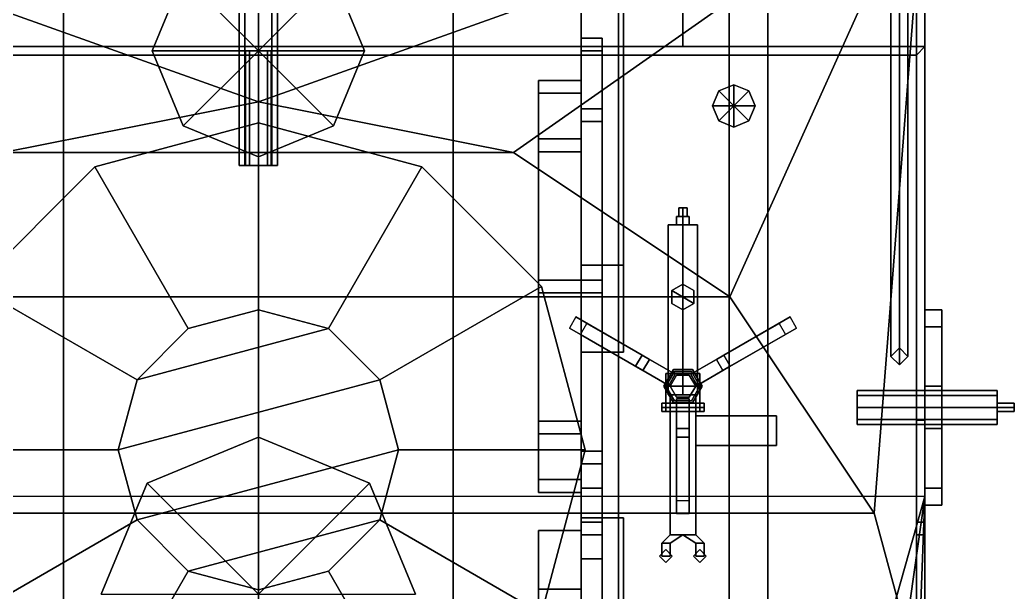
# Model space of a CAD drawing. Header units: millimetres. Extents: x -1.8 to 3, y -54.2 to 42.9.
# Drawn here: x -0.562 to 1.78, y -17.755 to -16.407 of the extents above; entities that cross this region are included whole.
import ezdxf

# ---------------------------------------------------------------- set-up
doc = ezdxf.new("R2010")
doc.units = ezdxf.units.MM
for name, color, linetype in [('gun', 1, 'Continuous'), ('mount', 5, 'Continuous'), ('sleeve', 5, 'Continuous'), ('turret', 2, 'Continuous'), ('wheels', 2, 'Continuous')]:
    doc.layers.add(name, color=color, linetype=linetype)

msp = doc.modelspace()

# ---------------------------------------------------------------- linework, layer by layer
for points in [[(-0.4592, -14.06, 29.1787), (-0.8485, -14.06, 28.9185), (-0.8485, -19.5, 28.9185), (-0.4592, -19.5, 29.1787)], [(0, -14.06, 29.27), (-0.4592, -14.06, 29.1787), (-0.4592, -19.5, 29.1787), (0, -19.5, 29.27)], [(0.4592, -14.06, 29.1787), (0, -14.06, 29.27), (0, -19.5, 29.27), (0.4592, -19.5, 29.1787)], [(0.8485, -14.06, 28.9185), (0.4592, -14.06, 29.1787), (0.4592, -19.5, 29.1787), (0.8485, -19.5, 28.9185)], [(1.1087, -14.06, 28.5292), (0.8485, -14.06, 28.9185), (0.8485, -19.5, 28.9185), (1.1087, -19.5, 28.5292)], [(1.2, -14.06, 28.07), (1.1087, -14.06, 28.5292), (1.1087, -19.5, 28.5292), (1.2, -19.5, 28.07)], [(1.2, -14.06, 27.8), (1.2, -14.06, 28.07), (1.2, -19.5, 28.07), (1.2, -19.5, 27.8)], [(-1.57, -14.16, 38.26), (-1.57, -25.82, 38.26), (0, -25.59, 38.54), (0, -14.39, 38.54)], [(0, -25.59, 38.54), (1.57, -25.82, 38.26), (1.57, -14.16, 38.26), (0, -14.39, 38.54)], [(1.57, -25.82, 38.26), (1.57, -25.82, 36.34), (1.57, -14.16, 36.34), (1.57, -14.16, 38.26)], [(1.55, -15.21, 35.81), (1.55, -17.59, 35.81), (1.55, -17.59, 36.34), (1.55, -15.21, 36.34)], [(1.57, -15.21, 35.81), (1.57, -17.59, 35.81), (1.55, -17.59, 35.81), (1.55, -15.21, 35.81)], [(1.57, -17.59, 36.34), (1.57, -17.59, 35.81), (1.57, -15.21, 35.81), (1.57, -15.21, 36.34)], [(1.55, -15.24, 17.67), (1.55, -17.62, 17.67), (1.55, -17.62, 18.2), (1.55, -15.24, 18.2)], [(1.57, -17.62, 18.2), (1.57, -17.62, 17.67), (1.57, -15.24, 17.67), (1.57, -15.24, 18.2)], [(-1, -15.6, 20.51), (-1, -16.47, 20.51), (1, -16.47, 20.51), (1, -15.6, 20.51)], [(1, -16.47, 20.51), (1.57, -16.47, 20.4), (1.57, -15.67, 20.4), (1, -15.6, 20.51)], [(1.57, -21.06, 20.4), (1.57, -25.85, 18.2), (1.57, -15.67, 18.2), (1.57, -15.67, 20.4)], [(-1.57, -15.97, 27.8), (-1.57, -19.5, 27.8), (1.57, -19.5, 27.8), (1.57, -15.97, 27.8)], [(1.55, -15.97, 26.94), (1.55, -21.1, 26.94), (1.55, -21.1, 27.51), (1.55, -15.97, 27.51)], [(1.57, -15.97, 26.94), (1.57, -21.1, 26.94), (1.55, -21.1, 26.94), (1.55, -15.97, 26.94)], [(1.57, -19.5, 27.8), (1.57, -19.5, 27.51), (1.57, -15.97, 27.51), (1.57, -15.97, 27.8)], [(1.57, -21.1, 27.51), (1.57, -21.1, 26.94), (1.57, -15.97, 26.94), (1.57, -15.97, 27.51)], [(-1.57, -16.04, 42.14), (0, -16.6, 42.14), (0, -16.6, 42.14), (1.57, -16.04, 42.14)], [(-1.57, -16.04, 42.14), (-0.6008, -16.7195, 42.14), (-0.6008, -16.7195, 42.14), (0, -16.6, 42.14)], [(0, -16.6, 42.14), (0.6008, -16.7195, 42.14), (0.6008, -16.7195, 42.14), (1.57, -16.04, 42.14)], [(0.6008, -16.7195, 42.14), (1.1102, -17.0598, 42.14), (1.1102, -17.0598, 42.14), (1.57, -16.04, 42.14)], [(1.1102, -17.0598, 42.14), (1.4505, -17.5692, 42.14), (1.4505, -17.5692, 42.14), (1.57, -16.04, 42.14)], [(1.4505, -17.5692, 42.14), (1.57, -18.01, 42.14), (1.57, -18.01, 42.14), (1.57, -16.04, 42.14)], [(1.57, -18.47, 42.14), (1.57, -23.36, 41.89), (1.57, -16.04, 41.89), (1.57, -16.04, 42.14)], [(1.51, -17.18, 42.39), (1.49, -17.2, 42.41), (1.49, -16.1, 42.41), (1.51, -16.12, 42.39)], [(1.49, -17.2, 42.41), (1.51, -17.18, 42.43), (1.51, -16.12, 42.43), (1.49, -16.1, 42.41)], [(1.51, -17.18, 42.69), (1.49, -17.2, 42.71), (1.49, -16.1, 42.71), (1.51, -16.12, 42.69)], [(1.49, -17.2, 42.71), (1.51, -17.22, 42.73), (1.51, -16.12, 42.73), (1.49, -16.1, 42.71)], [(1.53, -17.2, 42.41), (1.51, -17.18, 42.39), (1.51, -16.12, 42.39), (1.53, -16.1, 42.41)], [(1.51, -17.18, 42.43), (1.53, -17.2, 42.41), (1.53, -16.1, 42.41), (1.51, -16.12, 42.43)], [(1.53, -17.2, 42.71), (1.51, -17.18, 42.69), (1.51, -16.12, 42.69), (1.53, -16.1, 42.71)], [(1.51, -17.22, 42.73), (1.53, -17.2, 42.71), (1.53, -16.1, 42.71), (1.51, -16.12, 42.73)], [(0, -16.23, 29.64), (-0.1768, -16.3032, 29.64), (0, -16.48, 29.68)], [(0.1768, -16.3032, 29.64), (0, -16.23, 29.64), (0, -16.48, 29.68)], [(-0.1768, -16.3032, 29.23), (-0.25, -16.48, 29.22), (-0.25, -16.48, 29.64), (-0.1768, -16.3032, 29.64)], [(-0.1768, -16.3032, 29.64), (-0.25, -16.48, 29.64), (0, -16.48, 29.68)], [(0.25, -16.48, 29.64), (0.1768, -16.3032, 29.64), (0, -16.48, 29.68)], [(0.25, -16.48, 29.22), (0.1768, -16.3032, 29.23), (0.1768, -16.3032, 29.64), (0.25, -16.48, 29.64)], [(1.57, -16.47, 21.12), (1, -16.47, 20.51), (-1, -16.47, 20.51), (-1.57, -16.47, 21.12)], [(-1.57, -16.47, 21.12), (-1.55, -16.49, 21.12), (1.55, -16.49, 21.12), (1.57, -16.47, 21.12)], [(-0.25, -16.48, 29.22), (-0.1768, -16.6568, 29.23), (-0.1768, -16.6568, 29.64), (-0.25, -16.48, 29.64)], [(-0.25, -16.48, 29.64), (-0.1768, -16.6568, 29.64), (0, -16.48, 29.68)], [(-0.1768, -16.6568, 29.64), (0, -16.73, 29.64), (0, -16.48, 29.68)], [(0, -16.73, 29.64), (0.1768, -16.6568, 29.64), (0, -16.48, 29.68)], [(0.1768, -16.6568, 29.64), (0.25, -16.48, 29.64), (0, -16.48, 29.68)], [(0.1768, -16.6568, 29.23), (0.25, -16.48, 29.22), (0.25, -16.48, 29.64), (0.1768, -16.6568, 29.64)], [(1, -16.47, 20.51), (1, -16.47, 20.51), (1.57, -16.47, 21.12), (1.57, -16.47, 20.4)], [(1.55, -16.49, 21.12), (1.55, -18.56, 21.12), (1.57, -18.58, 21.12), (1.57, -16.47, 21.12)], [(1.57, -18.58, 21.12), (1.57, -21.06, 20.4), (1.57, -16.47, 20.4), (1.57, -16.47, 21.12)], [(-1.55, -16.49, 20.27), (-1.55, -18.56, 20.27), (1.55, -18.56, 20.27), (1.55, -16.49, 20.27)], [(-1.55, -16.49, 21.12), (-1.55, -16.49, 20.27), (1.55, -16.49, 20.27), (1.55, -16.49, 21.12)], [(1.55, -16.49, 20.27), (1.55, -18.56, 20.27), (1.55, -18.56, 21.12), (1.55, -16.49, 21.12)], [(1.0846, -16.5746, 38.34), (1.07, -16.61, 38.34), (1.07, -16.61, 38.71), (1.0846, -16.5746, 38.71)], [(1.0846, -16.5746, 38.75), (1.07, -16.61, 38.75), (1.12, -16.61, 38.83)], [(1.12, -16.56, 38.34), (1.0846, -16.5746, 38.34), (1.0846, -16.5746, 38.71), (1.12, -16.56, 38.71)], [(1.12, -16.56, 38.75), (1.0846, -16.5746, 38.75), (1.12, -16.61, 38.83)], [(1.1554, -16.5746, 38.33), (1.12, -16.56, 38.34), (1.12, -16.56, 38.71), (1.1554, -16.5746, 38.71)], [(1.1554, -16.5746, 38.75), (1.12, -16.56, 38.75), (1.12, -16.61, 38.83)], [(1.17, -16.61, 38.75), (1.1554, -16.5746, 38.75), (1.12, -16.61, 38.83)], [(1.17, -16.61, 38.33), (1.1554, -16.5746, 38.33), (1.1554, -16.5746, 38.71), (1.17, -16.61, 38.71)], [(0, -16.6, 42.14), (-0.6008, -16.7195, 42.14), (-0.6008, -16.7195, 43.05), (0, -16.6, 43.02)], [(0.6008, -16.7195, 43.05), (0, -16.6, 43.02), (0, -16.6, 43.02), (-0.6008, -16.7195, 43.05)], [(0.6008, -16.7195, 42.14), (0, -16.6, 42.14), (0, -16.6, 43.02), (0.6008, -16.7195, 43.05)], [(1.07, -16.61, 38.34), (1.0846, -16.6454, 38.34), (1.0846, -16.6454, 38.71), (1.07, -16.61, 38.71)], [(1.07, -16.61, 38.75), (1.0846, -16.6454, 38.75), (1.12, -16.61, 38.83)], [(1.0846, -16.6454, 38.75), (1.12, -16.66, 38.75), (1.12, -16.61, 38.83)], [(1.12, -16.66, 38.75), (1.1554, -16.6454, 38.75), (1.12, -16.61, 38.83)], [(1.1554, -16.6454, 38.75), (1.17, -16.61, 38.75), (1.12, -16.61, 38.83)], [(1.1554, -16.6454, 38.33), (1.17, -16.61, 38.33), (1.17, -16.61, 38.71), (1.1554, -16.6454, 38.71)], [(1.0846, -16.6454, 38.34), (1.12, -16.66, 38.34), (1.12, -16.66, 38.71), (1.0846, -16.6454, 38.71)], [(1.12, -16.66, 38.34), (1.1554, -16.6454, 38.33), (1.1554, -16.6454, 38.71), (1.12, -16.66, 38.71)], [(-0.1768, -16.6568, 29.23), (0, -16.73, 29.27), (0, -16.73, 29.64), (-0.1768, -16.6568, 29.64)], [(0, -16.73, 29.27), (0.1768, -16.6568, 29.23), (0.1768, -16.6568, 29.64), (0, -16.73, 29.64)], [(1.1102, -17.0598, 43.11), (0.6008, -16.7195, 43.05), (-0.6008, -16.7195, 43.05), (-1.1102, -17.0598, 43.11)], [(1.1102, -17.0598, 42.14), (0.6008, -16.7195, 42.14), (0.6008, -16.7195, 43.05), (1.1102, -17.0598, 43.11)], [(1.4505, -17.5692, 43.11), (1.1102, -17.0598, 43.11), (-1.1102, -17.0598, 43.11), (-1.4505, -17.5692, 43.11)], [(1.4505, -17.5692, 42.14), (1.1102, -17.0598, 42.14), (1.1102, -17.0598, 43.11), (1.4505, -17.5692, 43.11)], [(1.61, -17.09, 18.97), (1.61, -17.55, 18.97), (1.57, -17.55, 18.97), (1.57, -17.09, 18.97)], [(1.57, -17.09, 19.03), (1.57, -17.55, 19.03), (1.61, -17.55, 19.03), (1.61, -17.09, 19.03)], [(1.61, -17.09, 19.03), (1.61, -17.09, 18.97), (1.57, -17.09, 18.97), (1.57, -17.09, 19.03)], [(1.61, -17.09, 19.29), (1.61, -17.55, 19.29), (1.57, -17.55, 19.29), (1.57, -17.09, 19.29)], [(1.57, -17.09, 19.35), (1.57, -17.55, 19.35), (1.61, -17.55, 19.35), (1.61, -17.09, 19.35)], [(1.61, -17.09, 19.35), (1.61, -17.09, 19.29), (1.57, -17.09, 19.29), (1.57, -17.09, 19.35)], [(1.61, -17.55, 19.03), (1.61, -17.55, 18.97), (1.61, -17.09, 18.97), (1.61, -17.09, 19.03)], [(1.61, -17.55, 19.35), (1.61, -17.55, 19.29), (1.61, -17.09, 19.29), (1.61, -17.09, 19.35)], [(0.9036, -17.197, 20.98), (0.7477, -17.107, 20.27), (0.7327, -17.133, 20.27), (0.8886, -17.223, 20.98)], [(0.9209, -17.207, 20.96), (0.7737, -17.122, 20.27), (0.7477, -17.107, 20.27), (0.9036, -17.197, 20.98)], [(1.2523, -17.107, 20.27), (1.2263, -17.122, 20.27), (1.0791, -17.207, 20.96), (1.0964, -17.197, 20.98)], [(1.1114, -17.223, 20.98), (1.2673, -17.133, 20.27), (1.2523, -17.107, 20.27), (1.0964, -17.197, 20.98)], [(0.7327, -17.133, 20.27), (0.7587, -17.148, 20.27), (0.9059, -17.233, 20.96), (0.8886, -17.223, 20.98)], [(0.9059, -17.233, 20.96), (0.7587, -17.148, 20.27), (0.7737, -17.122, 20.27), (0.9209, -17.207, 20.96)], [(1.0791, -17.207, 20.96), (1.2263, -17.122, 20.27), (1.2413, -17.148, 20.27), (1.0941, -17.233, 20.96)], [(1.0941, -17.233, 20.96), (1.2413, -17.148, 20.27), (1.2673, -17.133, 20.27), (1.1114, -17.223, 20.98)], [(1.61, -17.13, 19.29), (1.61, -17.13, 19.03), (1.57, -17.13, 19.03), (1.57, -17.13, 19.29)], [(1.61, -17.27, 19.29), (1.61, -17.27, 19.03), (1.61, -17.13, 19.03), (1.61, -17.13, 19.29)], [(1.51, -17.18, 42.14), (1.49, -17.2, 42.14), (1.49, -17.2, 42.71), (1.51, -17.18, 42.69)], [(1.53, -17.2, 42.14), (1.51, -17.18, 42.14), (1.51, -17.18, 42.69), (1.53, -17.2, 42.71)], [(0.9815, -17.242, 21.01), (0.9036, -17.197, 20.98), (0.8886, -17.223, 20.98), (0.9665, -17.268, 21.01)], [(0.9815, -17.242, 20.98), (0.9209, -17.207, 20.96), (0.9036, -17.197, 20.98), (0.9815, -17.242, 21.01)], [(0.9665, -17.268, 20.98), (0.9059, -17.233, 20.96), (0.9209, -17.207, 20.96), (0.9815, -17.242, 20.98)], [(1.0964, -17.197, 20.98), (1.0791, -17.207, 20.96), (1.0185, -17.242, 20.98), (1.0185, -17.242, 21.01)], [(1.0335, -17.268, 21.01), (1.1114, -17.223, 20.98), (1.0964, -17.197, 20.98), (1.0185, -17.242, 21.01)], [(1.0185, -17.242, 20.98), (1.0791, -17.207, 20.96), (1.0941, -17.233, 20.96), (1.0335, -17.268, 20.98)], [(1.49, -17.2, 42.14), (1.51, -17.22, 42.14), (1.51, -17.22, 42.73), (1.49, -17.2, 42.71)], [(1.51, -17.22, 42.14), (1.53, -17.2, 42.14), (1.53, -17.2, 42.71), (1.51, -17.22, 42.73)], [(0.8886, -17.223, 20.98), (0.9059, -17.233, 20.96), (0.9665, -17.268, 20.98), (0.9665, -17.268, 21.01)], [(0.9775, -17.231, 20.97), (0.955, -17.27, 20.97), (0.955, -17.27, 21.03), (0.9775, -17.231, 21.03)], [(1.045, -17.27, 20.97), (0.955, -17.27, 20.97), (0.9775, -17.231, 20.97), (1.0225, -17.231, 20.97)], [(1.0225, -17.231, 21.03), (0.9775, -17.231, 21.03), (0.955, -17.27, 21.03), (1.045, -17.27, 21.03)], [(1.0225, -17.231, 20.97), (0.9775, -17.231, 20.97), (0.9775, -17.231, 21.03), (1.0225, -17.231, 21.03)], [(1.045, -17.27, 20.97), (1.0225, -17.231, 20.97), (1.0225, -17.231, 21.03), (1.045, -17.27, 21.03)], [(1.0335, -17.268, 20.98), (1.0941, -17.233, 20.96), (1.1114, -17.223, 20.98), (1.0335, -17.268, 21.01)], [(0.98, -17.2354, 20.27), (0.96, -17.27, 20.27), (0.96, -17.27, 21.07), (0.98, -17.2354, 21.07)], [(1.02, -17.2354, 21.07), (0.98, -17.2354, 21.07), (0.96, -17.27, 21.07), (1.04, -17.27, 21.07)], [(0.985, -17.244, 21.07), (0.97, -17.27, 21.07), (0.97, -17.27, 21.17), (0.985, -17.244, 21.17)], [(1.02, -17.2354, 20.27), (0.98, -17.2354, 20.27), (0.98, -17.2354, 21.07), (1.02, -17.2354, 21.07)], [(1.015, -17.244, 21.07), (0.985, -17.244, 21.07), (0.985, -17.244, 21.17), (1.015, -17.244, 21.17)], [(1.03, -17.27, 21.07), (1.015, -17.244, 21.07), (1.015, -17.244, 21.17), (1.03, -17.27, 21.17)], [(1.04, -17.27, 20.27), (1.02, -17.2354, 20.27), (1.02, -17.2354, 21.07), (1.04, -17.27, 21.07)], [(0.955, -17.27, 20.97), (0.9775, -17.309, 20.97), (0.9775, -17.309, 21.03), (0.955, -17.27, 21.03)], [(1.0225, -17.309, 20.97), (0.9775, -17.309, 20.97), (0.955, -17.27, 20.97), (1.045, -17.27, 20.97)], [(1.045, -17.27, 21.03), (0.955, -17.27, 21.03), (0.9775, -17.309, 21.03), (1.0225, -17.309, 21.03)], [(0.96, -17.27, 20.27), (0.98, -17.3046, 20.27), (0.98, -17.3046, 21.07), (0.96, -17.27, 21.07)], [(1.04, -17.27, 21.07), (0.96, -17.27, 21.07), (0.98, -17.3046, 21.07), (1.02, -17.3046, 21.07)], [(0.97, -17.27, 21.07), (0.985, -17.296, 21.07), (0.985, -17.296, 21.17), (0.97, -17.27, 21.17)], [(1.015, -17.296, 21.07), (1.03, -17.27, 21.07), (1.03, -17.27, 21.17), (1.015, -17.296, 21.17)], [(1.02, -17.3046, 20.27), (1.04, -17.27, 20.27), (1.04, -17.27, 21.07), (1.02, -17.3046, 21.07)], [(1.0225, -17.309, 20.97), (1.045, -17.27, 20.97), (1.045, -17.27, 21.03), (1.0225, -17.309, 21.03)], [(1.57, -17.27, 19.29), (1.57, -17.27, 19.03), (1.61, -17.27, 19.03), (1.61, -17.27, 19.29)], [(0.98, -17.3046, 20.27), (1.02, -17.3046, 20.27), (1.02, -17.3046, 21.07), (0.98, -17.3046, 21.07)], [(0.985, -17.296, 21.07), (1.015, -17.296, 21.07), (1.015, -17.296, 21.17), (0.985, -17.296, 21.17)], [(0.985, -17.3, 20.98), (0.985, -17.37, 20.96), (0.985, -17.39, 20.98), (0.985, -17.3, 21.01)], [(0.985, -17.3, 21.01), (0.985, -17.39, 20.98), (1.015, -17.39, 20.98), (1.015, -17.3, 21.01)], [(1.015, -17.3, 20.98), (1.015, -17.37, 20.96), (0.985, -17.37, 20.96), (0.985, -17.3, 20.98)], [(1.015, -17.39, 20.98), (1.015, -17.37, 20.96), (1.015, -17.3, 20.98), (1.015, -17.3, 21.01)], [(0.9775, -17.309, 20.97), (1.0225, -17.309, 20.97), (1.0225, -17.309, 21.03), (0.9775, -17.309, 21.03)], [(1.57, -17.35, 41.36), (1.57, -18.79, 41.36), (1.55, -18.79, 41.36), (1.55, -17.35, 41.36)], [(1.57, -17.35, 41.89), (1.57, -17.35, 41.36), (1.55, -17.35, 41.36), (1.55, -17.35, 41.89)], [(1.55, -17.35, 41.36), (1.55, -18.79, 41.36), (1.55, -18.79, 41.89), (1.55, -17.35, 41.89)], [(1.57, -18.79, 41.89), (1.57, -18.79, 41.36), (1.57, -17.35, 41.36), (1.57, -17.35, 41.89)], [(1.015, -17.37, 20.96), (1.015, -17.54, 20.27), (0.985, -17.54, 20.27), (0.985, -17.37, 20.96)], [(0.985, -17.37, 20.96), (0.985, -17.54, 20.27), (0.985, -17.57, 20.27), (0.985, -17.39, 20.98)], [(1.015, -17.57, 20.27), (1.015, -17.54, 20.27), (1.015, -17.37, 20.96), (1.015, -17.39, 20.98)], [(1.61, -17.37, 19.29), (1.61, -17.37, 19.03), (1.57, -17.37, 19.03), (1.57, -17.37, 19.29)], [(1.61, -17.51, 19.29), (1.61, -17.51, 19.03), (1.61, -17.37, 19.03), (1.61, -17.37, 19.29)], [(0, -17.39, 29.27), (-0.2616, -17.4984, 29.21), (-0.2616, -17.4984, 30.1), (0, -17.39, 30.1)], [(0, -17.39, 30.1), (-0.2616, -17.4984, 30.1), (0, -17.76, 30.17)], [(0.2616, -17.4984, 29.21), (0, -17.39, 29.27), (0, -17.39, 30.1), (0.2616, -17.4984, 30.1)], [(0.2616, -17.4984, 30.1), (0, -17.39, 30.1), (0, -17.76, 30.17)], [(0.985, -17.39, 20.98), (0.985, -17.57, 20.27), (1.015, -17.57, 20.27), (1.015, -17.39, 20.98)], [(-0.2616, -17.4984, 29.21), (-0.37, -17.76, 29.19), (-0.37, -17.76, 30.1), (-0.2616, -17.4984, 30.1)], [(-0.2616, -17.4984, 30.1), (-0.37, -17.76, 30.1), (0, -17.76, 30.17)], [(0.37, -17.76, 30.1), (0.2616, -17.4984, 30.1), (0, -17.76, 30.17)], [(0.37, -17.76, 29.19), (0.2616, -17.4984, 29.21), (0.2616, -17.4984, 30.1), (0.37, -17.76, 30.1)], [(1.57, -17.51, 19.29), (1.57, -17.51, 19.03), (1.61, -17.51, 19.03), (1.61, -17.51, 19.29)], [(0.96, -19.69, 44.28), (1.57, -17.53, 43.67), (-1.57, -17.53, 43.67), (-0.96, -19.69, 44.28)], [(1.57, -17.53, 43.67), (1.57, -17.53, 43.67), (0.96, -19.69, 44.28), (1.265, -19.69, 44.1983)], [(1.57, -17.53, 43.67), (1.57, -17.53, 43.67), (1.265, -19.69, 44.1983), (1.4883, -19.69, 43.975)], [(1.57, -17.53, 43.67), (1.4883, -19.69, 43.975), (1.4883, -22.01, 43.975), (1.57, -23.36, 43.67)], [(1.57, -17.55, 19.03), (1.57, -17.55, 18.97), (1.61, -17.55, 18.97), (1.61, -17.55, 19.03)], [(1.57, -17.55, 19.35), (1.57, -17.55, 19.29), (1.61, -17.55, 19.29), (1.61, -17.55, 19.35)], [(1.57, -18.01, 43.11), (1.4505, -17.5692, 43.11), (-1.4505, -17.5692, 43.11), (-1.57, -18.01, 43.11)], [(1.57, -18.01, 42.14), (1.4505, -17.5692, 42.14), (1.4505, -17.5692, 43.11), (1.57, -18.01, 43.11)], [(1.55, -17.59, 35.95), (1.55, -17.59, 35.81), (1.57, -17.59, 35.81), (1.57, -17.59, 35.95)], [(1.55, -17.59, 35.95), (1.55, -21.07, 35.95), (1.55, -21.07, 36.34), (1.55, -17.59, 36.34)], [(1.57, -17.59, 35.95), (1.57, -21.07, 35.95), (1.55, -21.07, 35.95), (1.55, -17.59, 35.95)], [(1.57, -21.07, 36.34), (1.57, -21.07, 35.95), (1.57, -17.59, 35.95), (1.57, -17.59, 36.34)], [(1.55, -17.62, 18.2), (1.55, -17.62, 17.67), (1.57, -17.62, 17.67), (1.57, -17.62, 18.2)]]:
    msp.add_3dface(points)
at = {"layer": 'gun'}
for points in [[(-0.0318, -16.29, 43.4518), (-0.045, -16.29, 43.42), (-0.045, -16.75, 43.42), (-0.0318, -16.75, 43.4518)], [(-0.045, -16.29, 43.42), (-0.0318, -16.29, 43.3882), (-0.0318, -16.75, 43.3882), (-0.045, -16.75, 43.42)], [(0, -16.29, 43.465), (-0.0318, -16.29, 43.4518), (-0.0318, -16.75, 43.4518), (0, -16.75, 43.465)], [(-0.0318, -16.29, 43.3882), (0, -16.29, 43.375), (0, -16.75, 43.375), (-0.0318, -16.75, 43.3882)], [(0.0318, -16.29, 43.4518), (0, -16.29, 43.465), (0, -16.75, 43.465), (0.0318, -16.75, 43.4518)], [(0, -16.29, 43.375), (0.0318, -16.29, 43.3882), (0.0318, -16.75, 43.3882), (0, -16.75, 43.375)], [(0.045, -16.29, 43.42), (0.0318, -16.29, 43.4518), (0.0318, -16.75, 43.4518), (0.045, -16.75, 43.42)], [(0.0318, -16.29, 43.3882), (0.045, -16.29, 43.42), (0.045, -16.75, 43.42), (0.0318, -16.75, 43.3882)], [(1, -16.85, 21.32), (0.99, -16.85, 21.31), (0.99, -16.87, 21.31), (1, -16.87, 21.32)], [(1, -16.85, 21.3), (0.99, -16.85, 21.31), (1, -16.85, 21.32), (1.01, -16.85, 21.31)], [(0.99, -16.85, 21.31), (1, -16.85, 21.3), (1, -16.87, 21.3), (0.99, -16.87, 21.31)], [(1.01, -16.85, 21.31), (1, -16.85, 21.32), (1, -16.87, 21.32), (1.01, -16.87, 21.31)], [(1, -16.85, 21.3), (1.01, -16.85, 21.31), (1.01, -16.87, 21.31), (1, -16.87, 21.3)], [(1, -16.87, 21.325), (0.985, -16.87, 21.31), (0.985, -16.89, 21.31), (1, -16.89, 21.325)], [(1, -16.87, 21.295), (0.985, -16.87, 21.31), (1, -16.87, 21.325), (1.015, -16.87, 21.31)], [(0.985, -16.87, 21.31), (1, -16.87, 21.295), (1, -16.89, 21.295), (0.985, -16.89, 21.31)], [(1.015, -16.87, 21.31), (1, -16.87, 21.325), (1, -16.89, 21.325), (1.015, -16.89, 21.31)], [(1, -16.87, 21.295), (1.015, -16.87, 21.31), (1.015, -16.89, 21.31), (1, -16.89, 21.295)], [(0.9654, -17.29, 21.35), (1, -17.29, 21.37), (1, -16.89, 21.37), (0.9654, -16.89, 21.35)], [(0.9654, -17.29, 21.31), (0.9654, -17.29, 21.35), (0.9654, -16.89, 21.35), (0.9654, -16.89, 21.31)], [(0.9654, -16.89, 21.31), (0.9654, -16.89, 21.35), (1, -16.89, 21.37), (1, -16.89, 21.29)], [(1, -17.29, 21.29), (0.9654, -17.29, 21.31), (0.9654, -16.89, 21.31), (1, -16.89, 21.29)], [(1, -17.29, 21.37), (1.0346, -17.29, 21.35), (1.0346, -16.89, 21.35), (1, -16.89, 21.37)], [(1, -16.89, 21.29), (1, -16.89, 21.37), (1.0346, -16.89, 21.35), (1.0346, -16.89, 21.31)], [(1.0346, -17.29, 21.31), (1, -17.29, 21.29), (1, -16.89, 21.29), (1.0346, -16.89, 21.31)], [(1.0346, -17.29, 21.35), (1.0346, -17.29, 21.31), (1.0346, -16.89, 21.31), (1.0346, -16.89, 21.35)], [(1, -17.03, 21.35), (0.974, -17.045, 21.35), (0.974, -17.045, 21.38), (1, -17.03, 21.38)], [(1.026, -17.045, 21.38), (1, -17.03, 21.38), (0.974, -17.045, 21.38), (1.026, -17.075, 21.38)], [(0.974, -17.045, 21.35), (0.974, -17.075, 21.35), (0.974, -17.075, 21.38), (0.974, -17.045, 21.38)], [(1.026, -17.075, 21.38), (0.974, -17.045, 21.38), (0.974, -17.075, 21.38), (1, -17.09, 21.38)], [(1.026, -17.045, 21.35), (1, -17.03, 21.35), (1, -17.03, 21.38), (1.026, -17.045, 21.38)], [(1.026, -17.075, 21.35), (1.026, -17.045, 21.35), (1.026, -17.045, 21.38), (1.026, -17.075, 21.38)], [(0.974, -17.075, 21.35), (1, -17.09, 21.35), (1, -17.09, 21.38), (0.974, -17.075, 21.38)], [(1, -17.09, 21.35), (1.026, -17.075, 21.35), (1.026, -17.075, 21.38), (1, -17.09, 21.38)], [(1.74, -17.28, 19.1), (1.74, -17.2917, 19.0717), (1.41, -17.2917, 19.0717), (1.41, -17.28, 19.1)], [(1.74, -17.2917, 19.1283), (1.74, -17.28, 19.1), (1.41, -17.28, 19.1), (1.41, -17.2917, 19.1283)], [(1.74, -17.32, 19.06), (1.74, -17.2917, 19.0717), (1.74, -17.28, 19.1), (1.74, -17.3483, 19.0717)], [(1.74, -17.3483, 19.0717), (1.74, -17.28, 19.1), (1.74, -17.2917, 19.1283), (1.74, -17.36, 19.1)], [(0.9654, -17.29, 21.35), (0.9654, -17.29, 21.31), (1, -17.29, 21.29), (1, -17.29, 21.37)], [(1.03, -17.29, 21.35), (0.97, -17.29, 21.35), (0.97, -17.62, 21.35), (1.03, -17.62, 21.35)], [(0.97, -17.62, 21.23), (0.97, -17.62, 21.35), (0.97, -17.29, 21.35), (0.97, -17.29, 21.23)], [(0.97, -17.29, 21.23), (0.97, -17.29, 21.35), (1.03, -17.29, 21.35), (1.03, -17.29, 21.23)], [(1.03, -17.62, 21.23), (0.97, -17.62, 21.23), (0.97, -17.29, 21.23), (1.03, -17.29, 21.23)], [(1, -17.29, 21.37), (1, -17.29, 21.29), (1.0346, -17.29, 21.31), (1.0346, -17.29, 21.35)], [(1.03, -17.29, 21.23), (1.03, -17.29, 21.35), (1.03, -17.62, 21.35), (1.03, -17.62, 21.23)], [(1.74, -17.2917, 19.0717), (1.74, -17.32, 19.06), (1.41, -17.32, 19.06), (1.41, -17.2917, 19.0717)], [(1.74, -17.32, 19.14), (1.74, -17.2917, 19.1283), (1.41, -17.2917, 19.1283), (1.41, -17.32, 19.14)], [(1.74, -17.36, 19.1), (1.74, -17.2917, 19.1283), (1.74, -17.32, 19.14), (1.74, -17.3483, 19.1283)], [(0.95, -17.32, 21.26), (0.95, -17.33, 21.27), (0.95, -17.32, 21.28), (0.95, -17.31, 21.27)], [(0.95, -17.32, 21.26), (0.95, -17.31, 21.27), (1.05, -17.31, 21.27), (1.05, -17.32, 21.26)], [(0.95, -17.31, 21.27), (0.95, -17.32, 21.28), (1.05, -17.32, 21.28), (1.05, -17.31, 21.27)], [(0.95, -17.33, 21.27), (0.95, -17.32, 21.26), (1.05, -17.32, 21.26), (1.05, -17.33, 21.27)], [(0.95, -17.32, 21.28), (0.95, -17.33, 21.27), (1.05, -17.33, 21.27), (1.05, -17.32, 21.28)], [(1.05, -17.31, 21.27), (1.05, -17.32, 21.28), (1.05, -17.33, 21.27), (1.05, -17.32, 21.26)], [(1.74, -17.32, 19.06), (1.74, -17.3483, 19.0717), (1.41, -17.3483, 19.0717), (1.41, -17.32, 19.06)], [(1.74, -17.3483, 19.1283), (1.74, -17.32, 19.14), (1.41, -17.32, 19.14), (1.41, -17.3483, 19.1283)], [(1.78, -17.31, 19.08), (1.78, -17.32, 19.07), (1.74, -17.32, 19.07), (1.74, -17.31, 19.08)], [(1.78, -17.32, 19.09), (1.78, -17.31, 19.08), (1.74, -17.31, 19.08), (1.74, -17.32, 19.09)], [(1.78, -17.32, 19.07), (1.78, -17.33, 19.08), (1.74, -17.33, 19.08), (1.74, -17.32, 19.07)], [(1.78, -17.33, 19.08), (1.78, -17.32, 19.09), (1.74, -17.32, 19.09), (1.74, -17.33, 19.08)], [(1.03, -17.41, 21.19), (1.03, -17.41, 21.35), (1.03, -17.34, 21.35), (1.03, -17.34, 21.19)], [(1.03, -17.34, 21.19), (1.03, -17.34, 21.35), (1.22, -17.34, 21.35), (1.22, -17.34, 21.19)], [(1.22, -17.34, 21.19), (1.22, -17.41, 21.19), (1.03, -17.41, 21.19), (1.03, -17.34, 21.19)], [(1.03, -17.34, 21.35), (1.03, -17.41, 21.35), (1.22, -17.41, 21.35), (1.22, -17.34, 21.35)], [(1.22, -17.34, 21.35), (1.22, -17.41, 21.35), (1.22, -17.41, 21.19), (1.22, -17.34, 21.19)], [(1.74, -17.3483, 19.0717), (1.74, -17.36, 19.1), (1.41, -17.36, 19.1), (1.41, -17.3483, 19.0717)], [(1.74, -17.36, 19.1), (1.74, -17.3483, 19.1283), (1.41, -17.3483, 19.1283), (1.41, -17.36, 19.1)], [(1.22, -17.41, 21.19), (1.22, -17.41, 21.35), (1.03, -17.41, 21.35), (1.03, -17.41, 21.19)], [(0.97, -17.64, 21.23), (0.95, -17.64, 21.23), (0.97, -17.62, 21.23), (1, -17.62, 21.23)], [(0.95, -17.64, 21.23), (0.97, -17.64, 21.23), (1, -17.62, 21.23), (0.97, -17.62, 21.23)], [(0.95, -17.64, 21.33), (0.97, -17.64, 21.33), (1, -17.62, 21.33), (0.97, -17.62, 21.33)], [(0.97, -17.64, 21.33), (0.95, -17.64, 21.33), (0.97, -17.62, 21.33), (1, -17.62, 21.33)], [(1.03, -17.62, 21.35), (0.97, -17.62, 21.35), (0.97, -17.62, 21.23), (1.03, -17.62, 21.23)], [(1.05, -17.64, 21.23), (1.03, -17.64, 21.23), (1, -17.62, 21.23), (1.03, -17.62, 21.23)], [(1.03, -17.64, 21.23), (1.05, -17.64, 21.23), (1.03, -17.62, 21.23), (1, -17.62, 21.23)], [(1.05, -17.64, 21.33), (1.03, -17.64, 21.33), (1, -17.62, 21.33), (1.03, -17.62, 21.33)], [(1.03, -17.64, 21.33), (1.05, -17.64, 21.33), (1.03, -17.62, 21.33), (1, -17.62, 21.33)], [(0.96, -17.655, 21.23), (0.945, -17.67, 21.23), (0.945, -17.67, 21.33), (0.96, -17.655, 21.33)], [(0.975, -17.67, 21.23), (0.96, -17.685, 21.23), (0.945, -17.67, 21.23), (0.96, -17.655, 21.23)], [(0.96, -17.655, 21.33), (0.945, -17.67, 21.33), (0.96, -17.685, 21.33), (0.975, -17.67, 21.33)], [(0.97, -17.67, 21.23), (0.95, -17.67, 21.23), (0.95, -17.64, 21.23), (0.97, -17.64, 21.23)], [(0.95, -17.67, 21.23), (0.97, -17.67, 21.23), (0.97, -17.64, 21.23), (0.95, -17.64, 21.23)], [(0.97, -17.67, 21.33), (0.95, -17.67, 21.33), (0.95, -17.64, 21.33), (0.97, -17.64, 21.33)], [(0.95, -17.67, 21.33), (0.97, -17.67, 21.33), (0.97, -17.64, 21.33), (0.95, -17.64, 21.33)], [(0.975, -17.67, 21.23), (0.96, -17.655, 21.23), (0.96, -17.655, 21.33), (0.975, -17.67, 21.33)], [(1.04, -17.655, 21.23), (1.025, -17.67, 21.23), (1.025, -17.67, 21.33), (1.04, -17.655, 21.33)], [(1.055, -17.67, 21.23), (1.04, -17.685, 21.23), (1.025, -17.67, 21.23), (1.04, -17.655, 21.23)], [(1.04, -17.655, 21.33), (1.025, -17.67, 21.33), (1.04, -17.685, 21.33), (1.055, -17.67, 21.33)], [(1.03, -17.67, 21.23), (1.05, -17.67, 21.23), (1.05, -17.64, 21.23), (1.03, -17.64, 21.23)], [(1.05, -17.67, 21.23), (1.03, -17.67, 21.23), (1.03, -17.64, 21.23), (1.05, -17.64, 21.23)], [(1.05, -17.67, 21.33), (1.03, -17.67, 21.33), (1.03, -17.64, 21.33), (1.05, -17.64, 21.33)], [(1.03, -17.67, 21.33), (1.05, -17.67, 21.33), (1.05, -17.64, 21.33), (1.03, -17.64, 21.33)], [(1.055, -17.67, 21.23), (1.04, -17.655, 21.23), (1.04, -17.655, 21.33), (1.055, -17.67, 21.33)], [(0.945, -17.67, 21.23), (0.96, -17.685, 21.23), (0.96, -17.685, 21.33), (0.945, -17.67, 21.33)], [(0.96, -17.685, 21.23), (0.975, -17.67, 21.23), (0.975, -17.67, 21.33), (0.96, -17.685, 21.33)], [(1.025, -17.67, 21.23), (1.04, -17.685, 21.23), (1.04, -17.685, 21.33), (1.025, -17.67, 21.33)], [(1.04, -17.685, 21.23), (1.055, -17.67, 21.23), (1.055, -17.67, 21.33), (1.04, -17.685, 21.33)]]:
    msp.add_3dface(points, dxfattribs=at)
at = {"layer": 'mount'}
for points in [[(1.04, -17.31, 21.17), (0.96, -17.31, 21.17), (0.96, -17.24, 21.17), (1.04, -17.24, 21.17)], [(0.96, -17.31, 21.17), (1.04, -17.31, 21.17), (1.04, -17.24, 21.17), (0.96, -17.24, 21.17)], [(0.96, -17.31, 21.17), (0.96, -17.33, 21.25), (0.96, -17.32, 21.28), (0.96, -17.24, 21.17)], [(0.96, -17.33, 21.25), (0.96, -17.31, 21.17), (0.96, -17.24, 21.17), (0.96, -17.32, 21.28)], [(1.04, -17.33, 21.25), (1.04, -17.31, 21.17), (1.04, -17.24, 21.17), (1.04, -17.32, 21.28)], [(1.04, -17.31, 21.17), (1.04, -17.33, 21.25), (1.04, -17.32, 21.28), (1.04, -17.24, 21.17)]]:
    msp.add_3dface(points, dxfattribs=at)
at = {"layer": 'sleeve'}
for points in [[(-0.0212, -16.48, 43.3612), (-0.03, -16.48, 43.34), (-0.03, -16.75, 43.34), (-0.0212, -16.75, 43.3612)], [(-0.03, -16.48, 43.34), (-0.0212, -16.48, 43.3188), (-0.0212, -16.75, 43.3188), (-0.03, -16.75, 43.34)], [(-0.0212, -16.48, 43.5162), (-0.03, -16.48, 43.495), (-0.03, -16.75, 43.495), (-0.0212, -16.75, 43.5162)], [(-0.03, -16.48, 43.495), (-0.0212, -16.48, 43.4738), (-0.0212, -16.75, 43.4738), (-0.03, -16.75, 43.495)], [(0.0212, -16.48, 43.5162), (-0.03, -16.48, 43.495), (-0.0212, -16.48, 43.5162), (0, -16.48, 43.525)], [(0.03, -16.48, 43.495), (-0.0212, -16.48, 43.4738), (-0.03, -16.48, 43.495), (0.0212, -16.48, 43.5162)], [(0.03, -16.48, 43.34), (-0.0212, -16.48, 43.3188), (-0.03, -16.48, 43.34), (0.0212, -16.48, 43.3612)], [(0.0212, -16.48, 43.3612), (-0.03, -16.48, 43.34), (-0.0212, -16.48, 43.3612), (0, -16.48, 43.37)], [(0, -16.48, 43.37), (-0.0212, -16.48, 43.3612), (-0.0212, -16.75, 43.3612), (0, -16.75, 43.37)], [(-0.0212, -16.48, 43.3188), (0, -16.48, 43.31), (0, -16.75, 43.31), (-0.0212, -16.75, 43.3188)], [(0, -16.48, 43.525), (-0.0212, -16.48, 43.5162), (-0.0212, -16.75, 43.5162), (0, -16.75, 43.525)], [(-0.0212, -16.48, 43.4738), (0, -16.48, 43.465), (0, -16.75, 43.465), (-0.0212, -16.75, 43.4738)], [(0.0212, -16.48, 43.4738), (0, -16.48, 43.465), (-0.0212, -16.48, 43.4738), (0.03, -16.48, 43.495)], [(0.0212, -16.48, 43.3188), (0, -16.48, 43.31), (-0.0212, -16.48, 43.3188), (0.03, -16.48, 43.34)], [(0.0212, -16.48, 43.3612), (0, -16.48, 43.37), (0, -16.75, 43.37), (0.0212, -16.75, 43.3612)], [(0, -16.48, 43.31), (0.0212, -16.48, 43.3188), (0.0212, -16.75, 43.3188), (0, -16.75, 43.31)], [(0.0212, -16.48, 43.5162), (0, -16.48, 43.525), (0, -16.75, 43.525), (0.0212, -16.75, 43.5162)], [(0, -16.48, 43.465), (0.0212, -16.48, 43.4738), (0.0212, -16.75, 43.4738), (0, -16.75, 43.465)], [(0.03, -16.48, 43.34), (0.0212, -16.48, 43.3612), (0.0212, -16.75, 43.3612), (0.03, -16.75, 43.34)], [(0.0212, -16.48, 43.3188), (0.03, -16.48, 43.34), (0.03, -16.75, 43.34), (0.0212, -16.75, 43.3188)], [(0.03, -16.48, 43.495), (0.0212, -16.48, 43.5162), (0.0212, -16.75, 43.5162), (0.03, -16.75, 43.495)], [(0.0212, -16.48, 43.4738), (0.03, -16.48, 43.495), (0.03, -16.75, 43.495), (0.0212, -16.75, 43.4738)]]:
    msp.add_3dface(points, dxfattribs=at)
at = {"layer": 'turret'}
for points in [[(0, -16.65, 43.02), (-0.385, -16.7532, 43.02), (-0.385, -16.7532, 43.57), (0, -16.65, 43.57)], [(0, -16.65, 43.57), (-0.385, -16.7532, 43.57), (-0.165, -17.1342, 43.66), (0, -17.09, 43.66)], [(0.385, -16.7532, 43.02), (0, -16.65, 43.02), (0, -16.65, 43.57), (0.385, -16.7532, 43.57)], [(0.385, -16.7532, 43.57), (0, -16.65, 43.57), (0, -17.09, 43.66), (0.165, -17.1342, 43.66)], [(-0.385, -16.7532, 43.02), (-0.6668, -17.035, 43.02), (-0.6668, -17.035, 43.57), (-0.385, -16.7532, 43.57)], [(-0.385, -16.7532, 43.57), (-0.6668, -17.035, 43.57), (-0.2858, -17.255, 43.66), (-0.165, -17.1342, 43.66)], [(0.6668, -17.035, 43.57), (0.385, -16.7532, 43.57), (0.165, -17.1342, 43.66), (0.2858, -17.255, 43.66)], [(0.6668, -17.035, 43.02), (0.385, -16.7532, 43.02), (0.385, -16.7532, 43.57), (0.6668, -17.035, 43.57)], [(-0.6668, -17.035, 43.57), (-0.77, -17.42, 43.57), (-0.33, -17.42, 43.66), (-0.2858, -17.255, 43.66)], [(0.77, -17.42, 43.57), (0.6668, -17.035, 43.57), (0.2858, -17.255, 43.66), (0.33, -17.42, 43.66)], [(0.77, -17.42, 43.02), (0.6668, -17.035, 43.02), (0.6668, -17.035, 43.57), (0.77, -17.42, 43.57)], [(0, -17.09, 43.66), (-0.165, -17.1342, 43.66), (-0.2858, -17.255, 43.66), (0.165, -17.1342, 43.66)], [(0.165, -17.1342, 43.66), (-0.2858, -17.255, 43.66), (-0.33, -17.42, 43.66), (0.2858, -17.255, 43.66)], [(0.2858, -17.255, 43.66), (-0.33, -17.42, 43.66), (-0.2858, -17.585, 43.66), (0.33, -17.42, 43.66)], [(-0.77, -17.42, 43.57), (-0.6668, -17.805, 43.57), (-0.2858, -17.585, 43.66), (-0.33, -17.42, 43.66)], [(0.33, -17.42, 43.66), (-0.2858, -17.585, 43.66), (-0.165, -17.7058, 43.66), (0.2858, -17.585, 43.66)], [(0.6668, -17.805, 43.57), (0.77, -17.42, 43.57), (0.33, -17.42, 43.66), (0.2858, -17.585, 43.66)], [(0.6668, -17.805, 43.02), (0.77, -17.42, 43.02), (0.77, -17.42, 43.57), (0.6668, -17.805, 43.57)], [(-0.6668, -17.805, 43.57), (-0.385, -18.0868, 43.57), (-0.165, -17.7058, 43.66), (-0.2858, -17.585, 43.66)], [(0.2858, -17.585, 43.66), (-0.165, -17.7058, 43.66), (0, -17.75, 43.66), (0.165, -17.7058, 43.66)], [(0.385, -18.0868, 43.57), (0.6668, -17.805, 43.57), (0.2858, -17.585, 43.66), (0.165, -17.7058, 43.66)], [(-0.385, -18.0868, 43.57), (0, -18.19, 43.57), (0, -17.75, 43.66), (-0.165, -17.7058, 43.66)], [(0, -18.19, 43.57), (0.385, -18.0868, 43.57), (0.165, -17.7058, 43.66), (0, -17.75, 43.66)]]:
    msp.add_3dface(points, dxfattribs=at)
at = {"layer": 'wheels'}
for points in [[(0.76, -17.19, 27.16), (0.76, -15.995, 27.655), (0.76, -15.79, 27.16), (0.76, -16.985, 26.665)], [(0.76, -16.985, 26.665), (0.76, -15.79, 27.16), (0.76, -15.995, 26.665), (0.76, -16.49, 26.46)], [(0.86, -17.19, 27.16), (0.86, -15.995, 26.665), (0.86, -15.79, 27.16), (0.86, -16.985, 27.655)], [(0.86, -16.985, 27.655), (0.86, -15.79, 27.16), (0.86, -15.995, 27.655), (0.86, -16.49, 27.86)], [(0.76, -16.985, 27.655), (0.76, -16.49, 27.86), (0.76, -15.995, 27.655), (0.76, -17.19, 27.16)], [(0.86, -15.995, 26.665), (0.86, -16.49, 26.46), (0.76, -16.49, 26.46), (0.76, -15.995, 26.665)], [(0.86, -16.49, 27.86), (0.86, -15.995, 27.655), (0.76, -15.995, 27.655), (0.76, -16.49, 27.86)], [(0.86, -16.985, 26.665), (0.86, -16.49, 26.46), (0.86, -15.995, 26.665), (0.86, -17.19, 27.16)], [(0.76, -16.45, 35.91), (0.76, -16.6169, 36.3131), (0.81, -16.6169, 36.3131), (0.81, -16.45, 35.91)], [(0.76, -16.55, 35.91), (0.76, -16.6877, 36.2423), (0.76, -16.6169, 36.3131), (0.76, -16.45, 35.91)], [(0.76, -16.6169, 35.5069), (0.76, -16.45, 35.91), (0.81, -16.45, 35.91), (0.81, -16.6169, 35.5069)], [(0.76, -16.6877, 35.5777), (0.76, -16.55, 35.91), (0.76, -16.45, 35.91), (0.76, -16.6169, 35.5069)], [(0.81, -16.45, 35.91), (0.81, -17.4231, 36.3131), (0.81, -17.59, 35.91), (0.81, -16.6169, 35.5069)], [(0.81, -16.6169, 36.3131), (0.81, -17.02, 36.48), (0.81, -17.4231, 36.3131), (0.81, -16.45, 35.91)], [(0.76, -16.58, 17.77), (0.76, -16.7177, 18.1023), (0.76, -16.6469, 18.1731), (0.76, -16.48, 17.77)], [(0.76, -16.48, 17.77), (0.76, -16.6469, 18.1731), (0.81, -16.6469, 18.1731), (0.81, -16.48, 17.77)], [(0.76, -16.7177, 17.4377), (0.76, -16.58, 17.77), (0.76, -16.48, 17.77), (0.76, -16.6469, 17.3669)], [(0.76, -16.6469, 17.3669), (0.76, -16.48, 17.77), (0.81, -16.48, 17.77), (0.81, -16.6469, 17.3669)], [(0.81, -16.6469, 18.1731), (0.81, -17.05, 18.34), (0.81, -17.4531, 18.1731), (0.81, -16.48, 17.77)], [(0.81, -16.48, 17.77), (0.81, -17.4531, 18.1731), (0.81, -17.62, 17.77), (0.81, -16.6469, 17.3669)], [(0.86, -16.49, 26.46), (0.86, -16.985, 26.665), (0.76, -16.985, 26.665), (0.76, -16.49, 26.46)], [(0.86, -16.985, 27.655), (0.86, -16.49, 27.86), (0.76, -16.49, 27.86), (0.76, -16.985, 27.655)], [(0.66, -17.3523, 36.2423), (0.66, -16.55, 35.91), (0.66, -16.6877, 35.5777), (0.66, -17.49, 35.91)], [(0.66, -16.55, 35.91), (0.66, -16.6877, 36.2423), (0.76, -16.6877, 36.2423), (0.76, -16.55, 35.91)], [(0.66, -17.02, 36.38), (0.66, -16.6877, 36.2423), (0.66, -16.55, 35.91), (0.66, -17.3523, 36.2423)], [(0.66, -16.6877, 35.5777), (0.66, -16.55, 35.91), (0.76, -16.55, 35.91), (0.76, -16.6877, 35.5777)], [(0.66, -17.05, 18.24), (0.66, -16.7177, 18.1023), (0.66, -16.58, 17.77), (0.66, -17.3823, 18.1023)], [(0.66, -16.7177, 17.4377), (0.66, -16.58, 17.77), (0.76, -16.58, 17.77), (0.76, -16.7177, 17.4377)], [(0.66, -16.58, 17.77), (0.66, -16.7177, 18.1023), (0.76, -16.7177, 18.1023), (0.76, -16.58, 17.77)], [(0.66, -17.3823, 18.1023), (0.66, -16.58, 17.77), (0.66, -16.7177, 17.4377), (0.66, -17.52, 17.77)], [(0.76, -17.02, 35.34), (0.76, -16.6169, 35.5069), (0.81, -16.6169, 35.5069), (0.81, -17.02, 35.34)], [(0.76, -17.02, 35.44), (0.76, -16.6877, 35.5777), (0.76, -16.6169, 35.5069), (0.76, -17.02, 35.34)], [(0.76, -16.6877, 36.2423), (0.76, -17.02, 36.38), (0.76, -17.02, 36.48), (0.76, -16.6169, 36.3131)], [(0.76, -16.6169, 36.3131), (0.76, -17.02, 36.48), (0.81, -17.02, 36.48), (0.81, -16.6169, 36.3131)], [(0.81, -16.6169, 35.5069), (0.81, -17.59, 35.91), (0.81, -17.4231, 35.5069), (0.81, -17.02, 35.34)], [(0.76, -16.7177, 18.1023), (0.76, -17.05, 18.24), (0.76, -17.05, 18.34), (0.76, -16.6469, 18.1731)], [(0.76, -16.6469, 18.1731), (0.76, -17.05, 18.34), (0.81, -17.05, 18.34), (0.81, -16.6469, 18.1731)], [(0.76, -17.05, 17.3), (0.76, -16.7177, 17.4377), (0.76, -16.6469, 17.3669), (0.76, -17.05, 17.2)], [(0.76, -17.05, 17.2), (0.76, -16.6469, 17.3669), (0.81, -16.6469, 17.3669), (0.81, -17.05, 17.2)], [(0.81, -16.6469, 17.3669), (0.81, -17.62, 17.77), (0.81, -17.4531, 17.3669), (0.81, -17.05, 17.2)], [(0.66, -17.49, 35.91), (0.66, -16.6877, 35.5777), (0.66, -17.02, 35.44), (0.66, -17.3523, 35.5777)], [(0.66, -17.02, 35.44), (0.66, -16.6877, 35.5777), (0.76, -16.6877, 35.5777), (0.76, -17.02, 35.44)], [(0.66, -16.6877, 36.2423), (0.66, -17.02, 36.38), (0.76, -17.02, 36.38), (0.76, -16.6877, 36.2423)], [(0.66, -16.7177, 18.1023), (0.66, -17.05, 18.24), (0.76, -17.05, 18.24), (0.76, -16.7177, 18.1023)], [(0.66, -17.05, 17.3), (0.66, -16.7177, 17.4377), (0.76, -16.7177, 17.4377), (0.76, -17.05, 17.3)], [(0.66, -17.52, 17.77), (0.66, -16.7177, 17.4377), (0.66, -17.05, 17.3), (0.66, -17.3823, 17.4377)], [(0.86, -17.19, 27.16), (0.86, -16.985, 27.655), (0.76, -16.985, 27.655), (0.76, -17.19, 27.16)], [(0.86, -16.985, 26.665), (0.86, -17.19, 27.16), (0.76, -17.19, 27.16), (0.76, -16.985, 26.665)], [(0.66, -17.3523, 35.5777), (0.66, -17.02, 35.44), (0.76, -17.02, 35.44), (0.76, -17.3523, 35.5777)], [(0.66, -17.02, 36.38), (0.66, -17.3523, 36.2423), (0.76, -17.3523, 36.2423), (0.76, -17.02, 36.38)], [(0.76, -17.4231, 35.5069), (0.76, -17.02, 35.34), (0.81, -17.02, 35.34), (0.81, -17.4231, 35.5069)], [(0.76, -17.3523, 35.5777), (0.76, -17.02, 35.44), (0.76, -17.02, 35.34), (0.76, -17.4231, 35.5069)], [(0.76, -17.02, 36.38), (0.76, -17.3523, 36.2423), (0.76, -17.4231, 36.3131), (0.76, -17.02, 36.48)], [(0.76, -17.02, 36.48), (0.76, -17.4231, 36.3131), (0.81, -17.4231, 36.3131), (0.81, -17.02, 36.48)], [(0.66, -17.05, 18.24), (0.66, -17.3823, 18.1023), (0.76, -17.3823, 18.1023), (0.76, -17.05, 18.24)], [(0.66, -17.3823, 17.4377), (0.66, -17.05, 17.3), (0.76, -17.05, 17.3), (0.76, -17.3823, 17.4377)], [(0.76, -17.05, 18.24), (0.76, -17.3823, 18.1023), (0.76, -17.4531, 18.1731), (0.76, -17.05, 18.34)], [(0.76, -17.05, 18.34), (0.76, -17.4531, 18.1731), (0.81, -17.4531, 18.1731), (0.81, -17.05, 18.34)], [(0.76, -17.3823, 17.4377), (0.76, -17.05, 17.3), (0.76, -17.05, 17.2), (0.76, -17.4531, 17.3669)], [(0.76, -17.4531, 17.3669), (0.76, -17.05, 17.2), (0.81, -17.05, 17.2), (0.81, -17.4531, 17.3669)], [(0.66, -17.3523, 36.2423), (0.66, -17.49, 35.91), (0.76, -17.49, 35.91), (0.76, -17.3523, 36.2423)], [(0.66, -17.49, 35.91), (0.66, -17.3523, 35.5777), (0.76, -17.3523, 35.5777), (0.76, -17.49, 35.91)], [(0.76, -17.3523, 36.2423), (0.76, -17.49, 35.91), (0.76, -17.59, 35.91), (0.76, -17.4231, 36.3131)], [(0.76, -17.49, 35.91), (0.76, -17.3523, 35.5777), (0.76, -17.4231, 35.5069), (0.76, -17.59, 35.91)], [(0.66, -17.52, 17.77), (0.66, -17.3823, 17.4377), (0.76, -17.3823, 17.4377), (0.76, -17.52, 17.77)], [(0.66, -17.3823, 18.1023), (0.66, -17.52, 17.77), (0.76, -17.52, 17.77), (0.76, -17.3823, 18.1023)], [(0.76, -17.3823, 18.1023), (0.76, -17.52, 17.77), (0.76, -17.62, 17.77), (0.76, -17.4531, 18.1731)], [(0.76, -17.52, 17.77), (0.76, -17.3823, 17.4377), (0.76, -17.4531, 17.3669), (0.76, -17.62, 17.77)], [(0.76, -17.4231, 36.3131), (0.76, -17.59, 35.91), (0.81, -17.59, 35.91), (0.81, -17.4231, 36.3131)], [(0.76, -17.59, 35.91), (0.76, -17.4231, 35.5069), (0.81, -17.4231, 35.5069), (0.81, -17.59, 35.91)], [(0.76, -17.4531, 18.1731), (0.76, -17.62, 17.77), (0.81, -17.62, 17.77), (0.81, -17.4531, 18.1731)], [(0.76, -17.62, 17.77), (0.76, -17.4531, 17.3669), (0.81, -17.4531, 17.3669), (0.81, -17.62, 17.77)], [(0.76, -17.6769, 41.0769), (0.76, -17.51, 41.48), (0.81, -17.51, 41.48), (0.81, -17.6769, 41.0769)], [(0.76, -17.7477, 41.1477), (0.76, -17.61, 41.48), (0.76, -17.51, 41.48), (0.76, -17.6769, 41.0769)], [(0.76, -17.51, 41.48), (0.76, -17.6769, 41.8831), (0.81, -17.6769, 41.8831), (0.81, -17.51, 41.48)], [(0.76, -17.61, 41.48), (0.76, -17.7477, 41.8123), (0.76, -17.6769, 41.8831), (0.76, -17.51, 41.48)], [(0.81, -17.51, 41.48), (0.81, -18.4831, 41.8831), (0.81, -18.65, 41.48), (0.81, -17.6769, 41.0769)], [(0.81, -17.6769, 41.8831), (0.81, -18.08, 42.05), (0.81, -18.4831, 41.8831), (0.81, -17.51, 41.48)], [(0.86, -17.785, 27.655), (0.86, -17.58, 27.16), (0.76, -17.58, 27.16), (0.76, -17.785, 27.655)], [(0.76, -18.98, 27.16), (0.76, -17.785, 27.655), (0.76, -17.58, 27.16), (0.76, -18.775, 26.665)], [(0.86, -17.58, 27.16), (0.86, -17.785, 26.665), (0.76, -17.785, 26.665), (0.76, -17.58, 27.16)], [(0.76, -18.775, 26.665), (0.76, -17.58, 27.16), (0.76, -17.785, 26.665), (0.76, -18.28, 26.46)], [(0.86, -18.775, 27.655), (0.86, -17.58, 27.16), (0.86, -17.785, 27.655), (0.86, -18.28, 27.86)], [(0.86, -18.98, 27.16), (0.86, -17.785, 26.665), (0.86, -17.58, 27.16), (0.86, -18.775, 27.655)], [(0.66, -17.7477, 41.1477), (0.66, -17.61, 41.48), (0.76, -17.61, 41.48), (0.76, -17.7477, 41.1477)], [(0.66, -18.4123, 41.8123), (0.66, -17.61, 41.48), (0.66, -17.7477, 41.1477), (0.66, -18.55, 41.48)], [(0.66, -17.61, 41.48), (0.66, -17.7477, 41.8123), (0.76, -17.7477, 41.8123), (0.76, -17.61, 41.48)], [(0.66, -18.08, 41.95), (0.66, -17.7477, 41.8123), (0.66, -17.61, 41.48), (0.66, -18.4123, 41.8123)], [(0.76, -18.08, 40.91), (0.76, -17.6769, 41.0769), (0.81, -17.6769, 41.0769), (0.81, -18.08, 40.91)], [(0.76, -18.08, 41.01), (0.76, -17.7477, 41.1477), (0.76, -17.6769, 41.0769), (0.76, -18.08, 40.91)], [(0.76, -17.7477, 41.8123), (0.76, -18.08, 41.95), (0.76, -18.08, 42.05), (0.76, -17.6769, 41.8831)], [(0.76, -17.6769, 41.8831), (0.76, -18.08, 42.05), (0.81, -18.08, 42.05), (0.81, -17.6769, 41.8831)], [(0.81, -17.6769, 41.0769), (0.81, -18.65, 41.48), (0.81, -18.4831, 41.0769), (0.81, -18.08, 40.91)], [(0.66, -18.55, 41.48), (0.66, -17.7477, 41.1477), (0.66, -18.08, 41.01), (0.66, -18.4123, 41.1477)], [(0.66, -18.08, 41.01), (0.66, -17.7477, 41.1477), (0.76, -17.7477, 41.1477), (0.76, -18.08, 41.01)], [(0.66, -17.7477, 41.8123), (0.66, -18.08, 41.95), (0.76, -18.08, 41.95), (0.76, -17.7477, 41.8123)]]:
    msp.add_3dface(points, dxfattribs=at)

doc.saveas('drawing.dxf')
